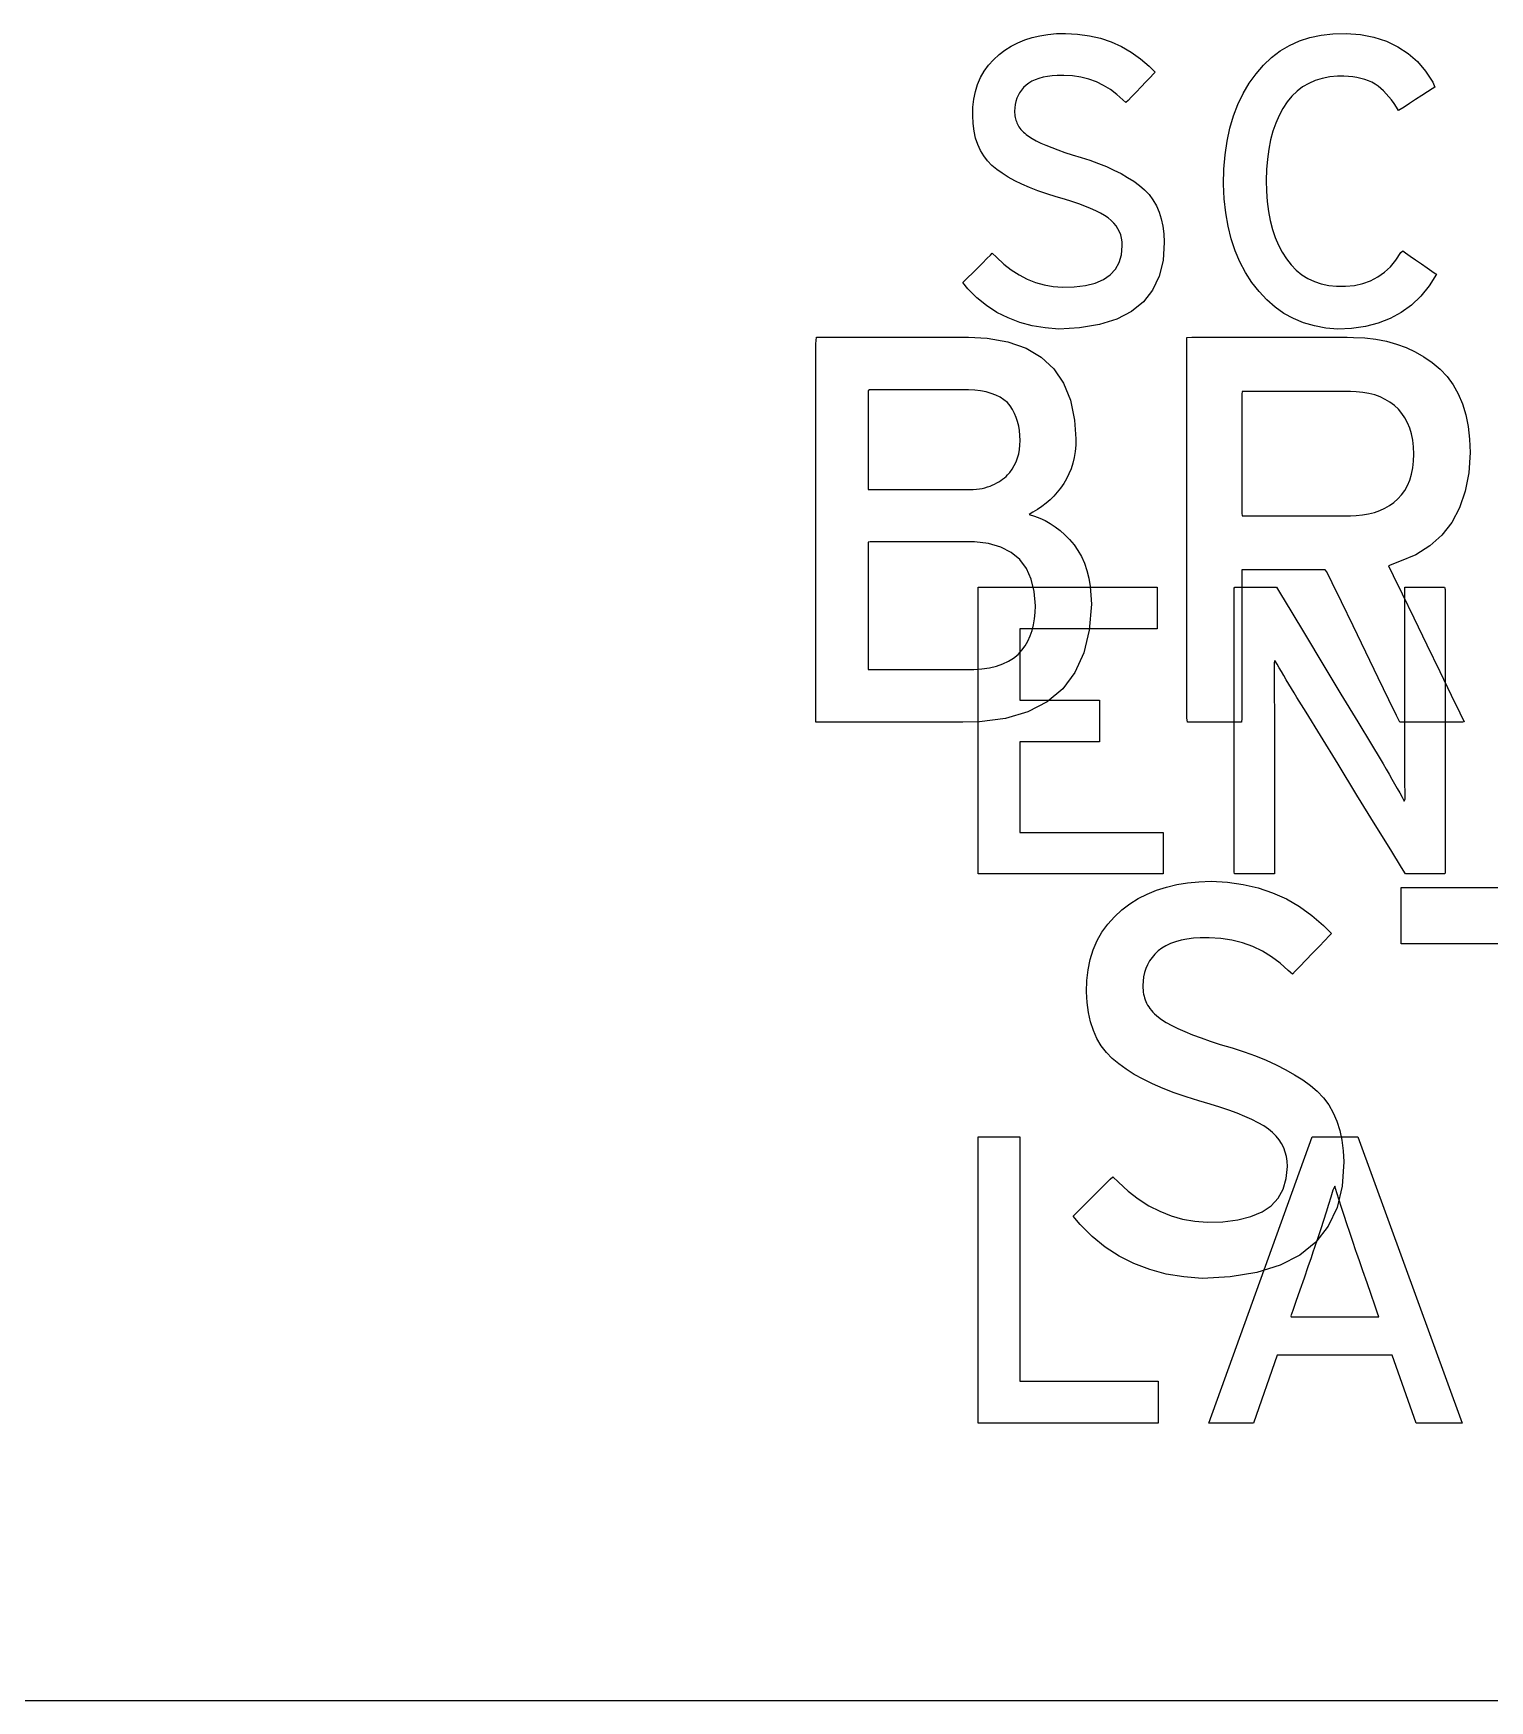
# Model space of a CAD drawing. Extents: x 1 to 47.7, y 0.2 to 35.
# Drawn here: x 23.846 to 24.398, y 3.158 to 3.789 of the extents above; entities that cross this region are included whole.
import ezdxf

# ---------------------------------------------------------------- set-up
doc = ezdxf.new("R2010")
doc.units = 0
doc.header["$MEASUREMENT"] = 0
for name, color, linetype in [('4_1__5U__UP_TO_TWO_IO_BOAR', 7, 'CONTINUOUS'), ('4_2__5U__FRONT_PANEL_W_24_', 7, 'CONTINUOUS'), ('5_1___24__TARGET_LEDS___12', 7, 'CONTINUOUS')]:
    doc.layers.add(name, color=color, linetype=linetype)

msp = doc.modelspace()

# ---------------------------------------------------------------- linework, layer by layer
at = {"layer": '4_1__5U__UP_TO_TWO_IO_BOAR'}
for points in [[(24.27449, 3.70996), (24.27405, 3.70311), (24.27259, 3.69706), (24.27011, 3.69181), (24.26661, 3.68735), (24.26209, 3.68369), (24.25655, 3.68083), (24.25, 3.67877), (24.24242, 3.67751), (24.23453, 3.6771), (24.22935, 3.67751), (24.22443, 3.67835), (24.21976, 3.67961), (24.21533, 3.6813), (24.21115, 3.68341), (24.20723, 3.68595), (24.20355, 3.68891), (24.20012, 3.69229), (24.19819, 3.69466), (24.19887, 3.69535), (24.20016, 3.69662), (24.20185, 3.6983), (24.20373, 3.70019), (24.20563, 3.70207), (24.20733, 3.70376), (24.20864, 3.70507), (24.20936, 3.70578), (24.21096, 3.70426), (24.2137, 3.70171), (24.21656, 3.69949), (24.21952, 3.69759), (24.22259, 3.69602), (24.22577, 3.69477), (24.22906, 3.69385), (24.23245, 3.69325), (24.23595, 3.69298), (24.24041, 3.69308), (24.24465, 3.69359), (24.24833, 3.69452), (24.25144, 3.69585), (24.254, 3.69759), (24.25599, 3.69974), (24.25742, 3.70229), (24.25829, 3.70526), (24.2586, 3.70863), (24.25854, 3.71012), (24.25835, 3.71145), (24.25802, 3.71273), (24.25756, 3.71394), (24.25697, 3.7151), (24.25625, 3.7162), (24.2554, 3.71725), (24.25441, 3.71824), (24.25328, 3.71918), (24.25192, 3.7201), (24.25036, 3.72101), (24.24859, 3.72191), (24.24663, 3.72281), (24.24447, 3.72369), (24.2421, 3.72456), (24.23954, 3.72543), (24.23677, 3.72628), (24.23358, 3.7272), (24.23001, 3.7283), (24.22666, 3.72945), (24.22352, 3.73066), (24.2206, 3.73193), (24.21789, 3.73325), (24.2154, 3.73463), (24.21312, 3.73607), (24.21106, 3.73756), (24.20921, 3.73909), (24.20756, 3.74077), (24.20612, 3.74265), (24.2049, 3.74471), (24.20388, 3.74697), (24.20308, 3.74942), (24.20249, 3.75207), (24.20211, 3.75491), (24.20195, 3.75794), (24.20203, 3.76111), (24.20237, 3.76415), (24.20297, 3.76704), (24.20382, 3.76977), (24.20493, 3.77234), (24.2063, 3.77475), (24.20792, 3.777), (24.20979, 3.77909), (24.21192, 3.78103), (24.21417, 3.78271), (24.21654, 3.78419), (24.21905, 3.78548), (24.2217, 3.78657), (24.22448, 3.78746), (24.22739, 3.78816), (24.23045, 3.78867), (24.23364, 3.78897), (24.23709, 3.78908), (24.24171, 3.78883), (24.24614, 3.7882), (24.25038, 3.7872), (24.25444, 3.78583), (24.25831, 3.78409), (24.26199, 3.78197), (24.26549, 3.77949), (24.2688, 3.77663), (24.27102, 3.77432), (24.27041, 3.77369), (24.26919, 3.77242), (24.26755, 3.77073), (24.2657, 3.7688), (24.26382, 3.76686), (24.26212, 3.76509), (24.26078, 3.7637), (24.26001, 3.7629), (24.25886, 3.76388), (24.25657, 3.76598), (24.25413, 3.76782), (24.25155, 3.76938), (24.24883, 3.77067), (24.24597, 3.7717), (24.24296, 3.77246), (24.2398, 3.77295), (24.2365, 3.77317), (24.23401, 3.77315), (24.23208, 3.77301), (24.23028, 3.77277), (24.2286, 3.77245), (24.22705, 3.77203), (24.22564, 3.77152), (24.22435, 3.77092), (24.22318, 3.77023), (24.22215, 3.76944), (24.22124, 3.76855), (24.22044, 3.7676), (24.21974, 3.76661), (24.21915, 3.76556), (24.21867, 3.76447), (24.2183, 3.76333), (24.21803, 3.76214), (24.21788, 3.7609), (24.21783, 3.75965), (24.21784, 3.75902), (24.21788, 3.75842), (24.21795, 3.75783), (24.21805, 3.75726), (24.21817, 3.75671), (24.21832, 3.75618), (24.21849, 3.75567), (24.21869, 3.75518), (24.21892, 3.7547), (24.21918, 3.75419), (24.21949, 3.75368), (24.21984, 3.75318), (24.22024, 3.75268), (24.22068, 3.75219), (24.22116, 3.75171), (24.22169, 3.75123), (24.22226, 3.75076), (24.22311, 3.75013), (24.22444, 3.74928), (24.22598, 3.74842), (24.22773, 3.74755), (24.2297, 3.74668), (24.23187, 3.7458), (24.23426, 3.74491), (24.23686, 3.74401), (24.23968, 3.7431), (24.24299, 3.7421), (24.24637, 3.741), (24.24958, 3.73983), (24.2526, 3.7386), (24.25545, 3.73731), (24.25813, 3.73595), (24.26062, 3.73454), (24.26294, 3.73306), (24.26508, 3.73151), (24.26702, 3.72987), (24.26874, 3.72804), (24.27024, 3.72602), (24.27151, 3.72381), (24.27256, 3.72142), (24.27338, 3.71883), (24.27397, 3.71606), (24.27434, 3.7131)], [(24.37764, 3.69782), (24.3748, 3.69341), (24.37162, 3.68953), (24.36811, 3.68617), (24.36425, 3.68334), (24.36007, 3.68104), (24.35554, 3.67926), (24.35068, 3.678), (24.34548, 3.67727), (24.3402, 3.6771), (24.33566, 3.67749), (24.33135, 3.67827), (24.32727, 3.67945), (24.32343, 3.68103), (24.31983, 3.683), (24.31646, 3.68536), (24.31332, 3.68813), (24.31042, 3.69128), (24.30772, 3.69477), (24.30529, 3.6985), (24.30316, 3.70249), (24.30135, 3.70674), (24.29985, 3.71125), (24.29867, 3.71603), (24.29779, 3.72108), (24.29723, 3.72639), (24.29698, 3.73196), (24.29709, 3.73763), (24.29753, 3.74306), (24.29828, 3.74822), (24.29934, 3.75313), (24.30072, 3.75778), (24.3024, 3.76217), (24.3044, 3.7663), (24.30671, 3.77018), (24.30933, 3.7738), (24.31213, 3.77706), (24.31518, 3.77993), (24.31845, 3.78241), (24.32196, 3.7845), (24.32571, 3.7862), (24.32969, 3.78751), (24.3339, 3.78843), (24.33835, 3.78895), (24.34336, 3.78904), (24.34885, 3.78858), (24.35394, 3.78758), (24.35864, 3.78607), (24.36295, 3.78403), (24.36686, 3.78146), (24.37037, 3.77838), (24.37349, 3.77477), (24.37622, 3.77063), (24.37701, 3.76871), (24.37597, 3.76804), (24.37423, 3.76692), (24.37204, 3.76551), (24.36967, 3.76397), (24.36735, 3.76247), (24.36534, 3.76118), (24.36389, 3.76024), (24.36326, 3.75984), (24.36247, 3.76112), (24.36154, 3.76253), (24.36059, 3.76384), (24.35961, 3.76507), (24.35861, 3.76621), (24.35758, 3.76726), (24.35653, 3.76822), (24.35546, 3.76909), (24.35435, 3.76986), (24.35312, 3.77053), (24.35183, 3.77111), (24.35046, 3.77161), (24.34901, 3.77202), (24.3475, 3.77236), (24.34591, 3.77261), (24.34425, 3.77278), (24.34251, 3.77288), (24.34018, 3.77285), (24.33718, 3.77258), (24.33435, 3.77203), (24.3317, 3.77121), (24.32922, 3.77013), (24.32691, 3.76878), (24.32479, 3.76716), (24.32283, 3.76527), (24.32106, 3.76312), (24.31942, 3.76067), (24.31797, 3.75799), (24.3167, 3.7551), (24.31563, 3.752), (24.31475, 3.7487), (24.31406, 3.74518), (24.31357, 3.74146), (24.31327, 3.73753), (24.31316, 3.73339), (24.31324, 3.72927), (24.31352, 3.72536), (24.31399, 3.72165), (24.31465, 3.71815), (24.3155, 3.71485), (24.31655, 3.71176), (24.31779, 3.70887), (24.31922, 3.70619), (24.32083, 3.7037), (24.32259, 3.70139), (24.32452, 3.69938), (24.32662, 3.69765), (24.3289, 3.69621), (24.33135, 3.69505), (24.33399, 3.69418), (24.33679, 3.6936), (24.33977, 3.6933), (24.3431, 3.6933), (24.3465, 3.69364), (24.34968, 3.69434), (24.35264, 3.6954), (24.35537, 3.69681), (24.35789, 3.69858), (24.36018, 3.70071), (24.36226, 3.70319), (24.36411, 3.70603), (24.36483, 3.70667), (24.3659, 3.70592), (24.3676, 3.70475), (24.36969, 3.70331), (24.37192, 3.70177), (24.37407, 3.70028), (24.3759, 3.69902), (24.37716, 3.69814)], [(24.36589, 3.47074), (24.36436, 3.47322), (24.36028, 3.47985), (24.3544, 3.48939), (24.3475, 3.50061), (24.34032, 3.51226), (24.33364, 3.52313), (24.3282, 3.53196), (24.32477, 3.53753), (24.32367, 3.53932), (24.32265, 3.54102), (24.32167, 3.54267), (24.32072, 3.54428), (24.3198, 3.54584), (24.31891, 3.54735), (24.31805, 3.54881), (24.31723, 3.55022), (24.31644, 3.55159), (24.31612, 3.5507), (24.31612, 3.54809), (24.31613, 3.5454), (24.31614, 3.54262), (24.31616, 3.53976), (24.31618, 3.53681), (24.3162, 3.53379), (24.31623, 3.53067), (24.31626, 3.52748), (24.31626, 3.52549), (24.31626, 3.52044), (24.31626, 3.51283), (24.31626, 3.5037), (24.31626, 3.49405), (24.31626, 3.48492), (24.31626, 3.47732), (24.31626, 3.47226), (24.31625, 3.47074), (24.31554, 3.47074), (24.31395, 3.47074), (24.31173, 3.47074), (24.30919, 3.47074), (24.30658, 3.47074), (24.30419, 3.47074), (24.30229, 3.47074), (24.30117, 3.47074), (24.30098, 3.4715), (24.30098, 3.47853), (24.30098, 3.49133), (24.30098, 3.50793), (24.30098, 3.52635), (24.30098, 3.54463), (24.30098, 3.5608), (24.30098, 3.57289), (24.30098, 3.57894), (24.30129, 3.57929), (24.3026, 3.57929), (24.30468, 3.57929), (24.30724, 3.57929), (24.30999, 3.57929), (24.31264, 3.57929), (24.31489, 3.57929), (24.31645, 3.57929), (24.31704, 3.57929), (24.3185, 3.57687), (24.32239, 3.57042), (24.32799, 3.56113), (24.33457, 3.55022), (24.34141, 3.53888), (24.34779, 3.52831), (24.35298, 3.51971), (24.35625, 3.51429), (24.35735, 3.51244), (24.35853, 3.51043), (24.35965, 3.50848), (24.36073, 3.50661), (24.36176, 3.5048), (24.36274, 3.50307), (24.36368, 3.5014), (24.36456, 3.49981), (24.3654, 3.49828), (24.36572, 3.49915), (24.36569, 3.50184), (24.36567, 3.50461), (24.36564, 3.50745), (24.36562, 3.51037), (24.36561, 3.51336), (24.3656, 3.51643), (24.36559, 3.51958), (24.36559, 3.5228), (24.36559, 3.52479), (24.36559, 3.52982), (24.36559, 3.53739), (24.36559, 3.54648), (24.36559, 3.55608), (24.36559, 3.56517), (24.36559, 3.57274), (24.36559, 3.57777), (24.3656, 3.57929), (24.36631, 3.57929), (24.36791, 3.57929), (24.37012, 3.57929), (24.37267, 3.57929), (24.37528, 3.57929), (24.37767, 3.57929), (24.37957, 3.57929), (24.38069, 3.57929), (24.38088, 3.57852), (24.38088, 3.57149), (24.38088, 3.55869), (24.38088, 3.5421), (24.38088, 3.52368), (24.38088, 3.5054), (24.38088, 3.48922), (24.38088, 3.47713), (24.38088, 3.47108), (24.3806, 3.47074), (24.37937, 3.47074), (24.37742, 3.47074), (24.37503, 3.47074), (24.37246, 3.47074), (24.36999, 3.47074), (24.36789, 3.47074), (24.36643, 3.47074)], [(24.3471, 3.32797), (24.34589, 3.33154), (24.34474, 3.33496), (24.34365, 3.33825), (24.34262, 3.34138), (24.34164, 3.34437), (24.34073, 3.34722), (24.33987, 3.34993), (24.33907, 3.35249), (24.33835, 3.35099), (24.33758, 3.34837), (24.33673, 3.34558), (24.33582, 3.34264), (24.33483, 3.33954), (24.33378, 3.33629), (24.33266, 3.33287), (24.33146, 3.3293), (24.33083, 3.32744), (24.33011, 3.32535), (24.32891, 3.32191), (24.32744, 3.31766), (24.32587, 3.31314), (24.32439, 3.30888), (24.32319, 3.30544), (24.32247, 3.30335), (24.32257, 3.30297), (24.32493, 3.30297), (24.32926, 3.30297), (24.33483, 3.30297), (24.34091, 3.30297), (24.34677, 3.30297), (24.35168, 3.30297), (24.35492, 3.30297), (24.3558, 3.30302), (24.35531, 3.30442), (24.35427, 3.30741), (24.35287, 3.31142), (24.3513, 3.31593), (24.34975, 3.32038), (24.3484, 3.32423), (24.34746, 3.32695)]]:
    msp.add_lwpolyline(points, close=True, dxfattribs=at)
for points in [[(24.20406, 3.47074), (24.20406, 3.57929), (24.27181, 3.57929), (24.27181, 3.56354), (24.2198, 3.56354), (24.2198, 3.53656), (24.25001, 3.53656), (24.25001, 3.52081), (24.2198, 3.52081), (24.2198, 3.48649), (24.27408, 3.48649), (24.27408, 3.47074), (24.20406, 3.47074)], [(24.20406, 3.26268), (24.20406, 3.37122), (24.2198, 3.37122), (24.2198, 3.27859), (24.27225, 3.27859), (24.27225, 3.26268), (24.20406, 3.26268)], [(24.3699, 3.26268), (24.36081, 3.28845), (24.31733, 3.28845), (24.30832, 3.26268), (24.29142, 3.26268), (24.33051, 3.37122), (24.34779, 3.37122), (24.38732, 3.26268), (24.3699, 3.26268)]]:
    msp.add_lwpolyline(points, dxfattribs=at)
at = {"layer": '4_2__5U__FRONT_PANEL_W_24_'}
msp.add_lwpolyline([(23.7831, 3.15765), (23.89552, 3.15765), (23.95073, 3.15765), (24.00523, 3.15765), (24.059, 3.15765), (24.11199, 3.15765), (24.16419, 3.15765), (24.21555, 3.15765), (24.26606, 3.15765), (24.31567, 3.15765), (24.36436, 3.15765), (24.41209, 3.15765)], dxfattribs=at)
at = {"layer": '5_1___24__TARGET_LEDS___12'}
for points in [[(24.24689, 3.57289), (24.24611, 3.56305), (24.24404, 3.55443), (24.24069, 3.54704), (24.23604, 3.54086), (24.23011, 3.53591), (24.22289, 3.53217), (24.21439, 3.52966), (24.20459, 3.52837), (24.19816, 3.52818), (24.19434, 3.52818), (24.18748, 3.52818), (24.17864, 3.52818), (24.16891, 3.52818), (24.15937, 3.52818), (24.15107, 3.52818), (24.1451, 3.52818), (24.14254, 3.52818), (24.14251, 3.53258), (24.14251, 3.54636), (24.14251, 3.56682), (24.14251, 3.59116), (24.14251, 3.61659), (24.14251, 3.64031), (24.14251, 3.65952), (24.14251, 3.67145), (24.14277, 3.67396), (24.1463, 3.67396), (24.1531, 3.67396), (24.16207, 3.67396), (24.17209, 3.67396), (24.18204, 3.67396), (24.19082, 3.67396), (24.19732, 3.67396), (24.20042, 3.67396), (24.20741, 3.67361), (24.21531, 3.67226), (24.22215, 3.66988), (24.22794, 3.66647), (24.23268, 3.66205), (24.23636, 3.6566), (24.23899, 3.65013), (24.24057, 3.64263), (24.24106, 3.63553), (24.24096, 3.63306), (24.24072, 3.63069), (24.24035, 3.62842), (24.23984, 3.62624), (24.23919, 3.62417), (24.23841, 3.6222), (24.23749, 3.62033), (24.23643, 3.61856), (24.23526, 3.61689), (24.23401, 3.61533), (24.23268, 3.61385), (24.23126, 3.61246), (24.22975, 3.61115), (24.22816, 3.60993), (24.22647, 3.6088), (24.22471, 3.60775), (24.2233, 3.60684), (24.22537, 3.60625), (24.22739, 3.6055), (24.22937, 3.60457), (24.23131, 3.60347), (24.23321, 3.6022), (24.23506, 3.60076), (24.23687, 3.59914), (24.23864, 3.59735), (24.24033, 3.59539), (24.24183, 3.59324), (24.24313, 3.5909), (24.24424, 3.58837), (24.24516, 3.58566), (24.24588, 3.58275), (24.24641, 3.57965), (24.24675, 3.57637)], [(24.39039, 3.63037), (24.38986, 3.62264), (24.38852, 3.61564), (24.38638, 3.60937), (24.38343, 3.60384), (24.37968, 3.59904), (24.37514, 3.59497), (24.36978, 3.59164), (24.36363, 3.58904), (24.35944, 3.58746), (24.36122, 3.58378), (24.36459, 3.57682), (24.36901, 3.56769), (24.37394, 3.55751), (24.37885, 3.54737), (24.38319, 3.53839), (24.38644, 3.53169), (24.38804, 3.52836), (24.38764, 3.52818), (24.38559, 3.52818), (24.38236, 3.52818), (24.37841, 3.52818), (24.37419, 3.52818), (24.37015, 3.52818), (24.36675, 3.52818), (24.36446, 3.52818), (24.36369, 3.5282), (24.36248, 3.53071), (24.35958, 3.53669), (24.35552, 3.54506), (24.35082, 3.55475), (24.346, 3.56469), (24.34159, 3.57379), (24.3381, 3.58099), (24.33605, 3.58521), (24.33548, 3.58587), (24.33332, 3.58587), (24.32947, 3.58587), (24.3245, 3.58587), (24.31903, 3.58587), (24.31363, 3.58587), (24.30891, 3.58587), (24.30546, 3.58587), (24.30387, 3.58587), (24.30383, 3.58441), (24.30383, 3.57928), (24.30383, 3.57145), (24.30383, 3.56201), (24.30383, 3.55204), (24.30383, 3.5426), (24.30383, 3.53478), (24.30383, 3.52964), (24.30381, 3.52818), (24.30277, 3.52818), (24.30053, 3.52818), (24.29746, 3.52818), (24.29395, 3.52818), (24.29039, 3.52818), (24.28717, 3.52818), (24.28466, 3.52818), (24.28326, 3.52818), (24.28309, 3.52986), (24.28309, 3.54052), (24.28309, 3.55871), (24.28309, 3.58172), (24.28309, 3.60682), (24.28309, 3.63131), (24.28309, 3.65247), (24.28309, 3.66757), (24.28309, 3.67392), (24.28501, 3.67396), (24.29083, 3.67396), (24.29944, 3.67396), (24.30967, 3.67396), (24.32037, 3.67396), (24.33039, 3.67396), (24.33857, 3.67396), (24.34377, 3.67396), (24.34622, 3.67395), (24.35053, 3.67374), (24.35468, 3.67324), (24.35866, 3.67247), (24.36246, 3.67142), (24.3661, 3.67009), (24.36957, 3.66848), (24.37287, 3.66659), (24.376, 3.66443), (24.37896, 3.66195), (24.3816, 3.65913), (24.3839, 3.65598), (24.38584, 3.65252), (24.38745, 3.64873), (24.3887, 3.64463), (24.38961, 3.6402), (24.39017, 3.63544)], [(24.21992, 3.6349), (24.21986, 3.6368), (24.21968, 3.63863), (24.21939, 3.64037), (24.21898, 3.64204), (24.21845, 3.64364), (24.21781, 3.64516), (24.21705, 3.6466), (24.21617, 3.64797), (24.2151, 3.64922), (24.21381, 3.65031), (24.21236, 3.65126), (24.21075, 3.65206), (24.20898, 3.65273), (24.20706, 3.65326), (24.20497, 3.65365), (24.20273, 3.65391), (24.20033, 3.65403), (24.19888, 3.65403), (24.19502, 3.65403), (24.1895, 3.65403), (24.18305, 3.65403), (24.17642, 3.65403), (24.17034, 3.65403), (24.16556, 3.65403), (24.16281, 3.65403), (24.16243, 3.65365), (24.16243, 3.65091), (24.16243, 3.64615), (24.16243, 3.64009), (24.16243, 3.63348), (24.16243, 3.62706), (24.16243, 3.62155), (24.16243, 3.61771), (24.16243, 3.61627), (24.16389, 3.61627), (24.16774, 3.61627), (24.17326, 3.61627), (24.17971, 3.61627), (24.18635, 3.61627), (24.19242, 3.61627), (24.19721, 3.61627), (24.19995, 3.61627), (24.20096, 3.61627), (24.20219, 3.61632), (24.20336, 3.61642), (24.20449, 3.61656), (24.20557, 3.61675), (24.2066, 3.61699), (24.20758, 3.61728), (24.20851, 3.61762), (24.20939, 3.618), (24.21023, 3.6184), (24.21104, 3.61882), (24.21181, 3.61926), (24.21256, 3.61973), (24.21327, 3.62023), (24.21394, 3.62075), (24.21459, 3.6213), (24.2152, 3.62188), (24.216, 3.6228), (24.21692, 3.62408), (24.21772, 3.62543), (24.21839, 3.62685), (24.21894, 3.62833), (24.21937, 3.62987), (24.21967, 3.63148), (24.21986, 3.63316)], [(24.36905, 3.62976), (24.36892, 3.63246), (24.36861, 3.63499), (24.36814, 3.63736), (24.36749, 3.63955), (24.36667, 3.64159), (24.36568, 3.64346), (24.36451, 3.64516), (24.36317, 3.64669), (24.36166, 3.6481), (24.36, 3.64937), (24.3582, 3.65046), (24.35627, 3.65139), (24.35421, 3.65214), (24.35201, 3.65271), (24.34969, 3.65312), (24.34723, 3.65335), (24.34498, 3.65342), (24.34295, 3.65342), (24.33838, 3.65342), (24.3321, 3.65342), (24.32495, 3.65342), (24.31773, 3.65342), (24.31128, 3.65342), (24.30642, 3.65342), (24.30397, 3.65342), (24.30383, 3.65246), (24.30383, 3.64837), (24.30383, 3.64193), (24.30383, 3.63407), (24.30383, 3.62575), (24.30383, 3.61789), (24.30383, 3.61145), (24.30383, 3.60736), (24.30397, 3.6064), (24.30642, 3.6064), (24.31128, 3.6064), (24.31773, 3.6064), (24.32495, 3.6064), (24.3321, 3.6064), (24.33838, 3.6064), (24.34295, 3.6064), (24.34498, 3.6064), (24.34719, 3.60646), (24.34961, 3.60669), (24.35191, 3.60707), (24.35408, 3.60762), (24.35612, 3.60833), (24.35803, 3.60921), (24.35981, 3.61025), (24.36147, 3.61145), (24.363, 3.61281), (24.36438, 3.61432), (24.36558, 3.61601), (24.3666, 3.61787), (24.36745, 3.6199), (24.36811, 3.62211), (24.3686, 3.62449), (24.36891, 3.62704)], [(24.22572, 3.57228), (24.22528, 3.57767), (24.22414, 3.58238), (24.2223, 3.58642), (24.21977, 3.58979), (24.21653, 3.59248), (24.2126, 3.59449), (24.20798, 3.59583), (24.20265, 3.59649), (24.20003, 3.59656), (24.19674, 3.59656), (24.19147, 3.59656), (24.18501, 3.59656), (24.17815, 3.59656), (24.17169, 3.59656), (24.16642, 3.59656), (24.16313, 3.59656), (24.16243, 3.59633), (24.16243, 3.59323), (24.16243, 3.58729), (24.16243, 3.5795), (24.16243, 3.57088), (24.16243, 3.56243), (24.16243, 3.55514), (24.16243, 3.55003), (24.16243, 3.54811), (24.16393, 3.54811), (24.16791, 3.54811), (24.17357, 3.54811), (24.18015, 3.54811), (24.18686, 3.54811), (24.19292, 3.54811), (24.19754, 3.54811), (24.19995, 3.54811), (24.20233, 3.54815), (24.20543, 3.54838), (24.2083, 3.54881), (24.21093, 3.54943), (24.21333, 3.55025), (24.2155, 3.55127), (24.21743, 3.55248), (24.21912, 3.5539), (24.22056, 3.55547), (24.22177, 3.55714), (24.22282, 3.55894), (24.2237, 3.56085), (24.22443, 3.56289), (24.22499, 3.56505), (24.2254, 3.56734), (24.22564, 3.56975)], [(24.34249, 3.36169), (24.34189, 3.3525), (24.33993, 3.34437), (24.3366, 3.33732), (24.3319, 3.33133), (24.32583, 3.32642), (24.31839, 3.32258), (24.30959, 3.31981), (24.29941, 3.31811), (24.28881, 3.31756), (24.28187, 3.31811), (24.27525, 3.31923), (24.26898, 3.32093), (24.26304, 3.32319), (24.25743, 3.32603), (24.25216, 3.32944), (24.24722, 3.33341), (24.24262, 3.33796), (24.24002, 3.34115), (24.24094, 3.34206), (24.24266, 3.34378), (24.24493, 3.34604), (24.24746, 3.34856), (24.25001, 3.3511), (24.25229, 3.35337), (24.25405, 3.35512), (24.25501, 3.35608), (24.25716, 3.35404), (24.26085, 3.35062), (24.26468, 3.34764), (24.26866, 3.34509), (24.27279, 3.34298), (24.27706, 3.3413), (24.28147, 3.34006), (24.28603, 3.33926), (24.29073, 3.33889), (24.29672, 3.33903), (24.30241, 3.33972), (24.30735, 3.34096), (24.31153, 3.34275), (24.31496, 3.34509), (24.31764, 3.34797), (24.31956, 3.35141), (24.32073, 3.35539), (24.32114, 3.35992), (24.32106, 3.36192), (24.3208, 3.3637), (24.32036, 3.36541), (24.31975, 3.36704), (24.31896, 3.3686), (24.31799, 3.37008), (24.31684, 3.37148), (24.31551, 3.37281), (24.314, 3.37407), (24.31217, 3.3753), (24.31007, 3.37653), (24.30771, 3.37774), (24.30507, 3.37894), (24.30217, 3.38013), (24.29899, 3.38131), (24.29555, 3.38247), (24.29184, 3.38361), (24.28755, 3.38485), (24.28275, 3.38632), (24.27824, 3.38787), (24.27403, 3.38949), (24.2701, 3.3912), (24.26647, 3.39297), (24.26312, 3.39483), (24.26007, 3.39676), (24.2573, 3.39877), (24.25482, 3.40083), (24.2526, 3.40308), (24.25067, 3.40559), (24.24902, 3.40837), (24.24766, 3.4114), (24.24658, 3.41469), (24.24579, 3.41824), (24.24528, 3.42206), (24.24506, 3.42613), (24.24517, 3.43039), (24.24563, 3.43448), (24.24643, 3.43835), (24.24758, 3.44202), (24.24907, 3.44547), (24.2509, 3.4487), (24.25308, 3.45173), (24.2556, 3.45454), (24.25846, 3.45713), (24.26147, 3.4594), (24.26466, 3.46139), (24.26803, 3.46312), (24.27158, 3.46458), (24.27532, 3.46578), (24.27923, 3.46672), (24.28334, 3.4674), (24.28762, 3.46781), (24.29226, 3.46796), (24.29846, 3.46761), (24.30441, 3.46677), (24.31011, 3.46543), (24.31556, 3.46359), (24.32076, 3.46125), (24.3257, 3.45841), (24.3304, 3.45506), (24.33484, 3.45122), (24.33782, 3.44813), (24.337, 3.44728), (24.33536, 3.44558), (24.33316, 3.4433), (24.33067, 3.44072), (24.32815, 3.43811), (24.32586, 3.43574), (24.32407, 3.43388), (24.32303, 3.4328), (24.32148, 3.43411), (24.3184, 3.43693), (24.31514, 3.43939), (24.31168, 3.44149), (24.30802, 3.44323), (24.30417, 3.44461), (24.30013, 3.44563), (24.2959, 3.44629), (24.29148, 3.44659), (24.28813, 3.44656), (24.28553, 3.44637), (24.28311, 3.44605), (24.28086, 3.44561), (24.27878, 3.44505), (24.27687, 3.44437), (24.27514, 3.44356), (24.27358, 3.44262), (24.2722, 3.44157), (24.27097, 3.44037), (24.2699, 3.4391), (24.26896, 3.43777), (24.26817, 3.43637), (24.26753, 3.43491), (24.26703, 3.43337), (24.26667, 3.43178), (24.26646, 3.43011), (24.2664, 3.42843), (24.26642, 3.42758), (24.26647, 3.42676), (24.26656, 3.42597), (24.26668, 3.42521), (24.26684, 3.42448), (24.26704, 3.42377), (24.26727, 3.42308), (24.26754, 3.42243), (24.26784, 3.42178), (24.2682, 3.42109), (24.26862, 3.42041), (24.26909, 3.41974), (24.26962, 3.41907), (24.27022, 3.41842), (24.27087, 3.41777), (24.27157, 3.41713), (24.27234, 3.4165), (24.27348, 3.41565), (24.27526, 3.4145), (24.27733, 3.41335), (24.27969, 3.41218), (24.28232, 3.41101), (24.28525, 3.40982), (24.28846, 3.40863), (24.29195, 3.40742), (24.29573, 3.4062), (24.30017, 3.40486), (24.30472, 3.40337), (24.30902, 3.40181), (24.31309, 3.40016), (24.31692, 3.39843), (24.3205, 3.39661), (24.32385, 3.39471), (24.32697, 3.39272), (24.32984, 3.39065), (24.33246, 3.38844), (24.33477, 3.38598), (24.33678, 3.38327), (24.33848, 3.3803), (24.33989, 3.37708), (24.34099, 3.37361), (24.34179, 3.36989), (24.34229, 3.36592)]]:
    msp.add_lwpolyline(points, close=True, dxfattribs=at)
for points in [[(24.42651, 3.44427), (24.42651, 3.31985), (24.40537, 3.31985), (24.40537, 3.44427), (24.36418, 3.44427), (24.36418, 3.46563), (24.46775, 3.46563), (24.46775, 3.44427), (24.42651, 3.44427)], [(23.7831, 3.15765), (23.89552, 3.15765), (23.95073, 3.15765), (24.00523, 3.15765), (24.059, 3.15765), (24.11199, 3.15765), (24.16419, 3.15765), (24.21555, 3.15765), (24.26606, 3.15765), (24.31567, 3.15765), (24.36436, 3.15765), (24.41209, 3.15765)]]:
    msp.add_lwpolyline(points, dxfattribs=at)

doc.saveas('drawing.dxf')
